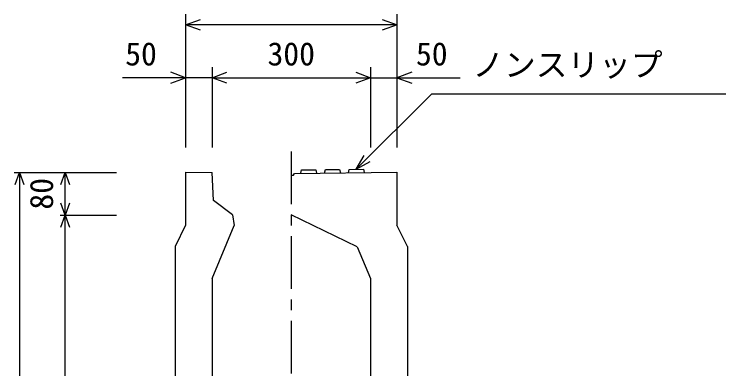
# Model space of a CAD drawing. Units: millimetres, scale not verified. Extents: x -16800 to 16800, y -5940 to 5940.
# Drawn here: x 11326 to 12672, y 3208 to 3878 of the extents above; entities that cross this region are included whole.
import ezdxf
from ezdxf.enums import TextEntityAlignment as Align

# ---------------------------------------------------------------- set-up
doc = ezdxf.new("R2010")
doc.units = ezdxf.units.MM
doc.header["$LTSCALE"] = 20
doc.linetypes.add('CHAIN1', pattern=[8, 5, -1, 1, -1])
for name, color, linetype, lineweight in [('0-0_DIM', 7, 'Continuous', 25), ('0-2_HATCH', 6, 'Continuous', 25), ('0-5_OUTLINE', 3, 'Continuous', 25)]:
    doc.layers.add(name, color=color, linetype=linetype, lineweight=lineweight)
doc.styles.add('ＭＳ ゴシック', font='')
doc.styles.get('ＭＳ ゴシック').set_extended_font_data('MS Gothic')

msp = doc.modelspace()

# ---------------------------------------------------------------- linework, layer by layer
at = {"layer": '0-0_DIM'}
for p, q in [((11650, 3877.83), (11650, 3626.09)), ((12050, 3877.83), (12050, 3626.09)), ((12050, 3857.83), (11650, 3857.83)), ((11700, 3777.83), (11700, 3626.09)), ((12000, 3777.83), (12000, 3626.09)), ((11650, 3757.83), (11530.34, 3757.83)), ((11700, 3757.83), (11650, 3757.83)), ((11700, 3757.83), (12000, 3757.83)), ((12000, 3757.83), (12050, 3757.83)), ((12050, 3757.83), (12169.66, 3757.83)), ((11972.95, 3584.81), (12115.16, 3727.03)), ((12672.05, 3727.03), (12115.16, 3727.03)), ((11972.95, 3584.81), (11987.95, 3610.79)), ((11972.95, 3584.81), (11998.93, 3599.81)), ((11325.8, 3578.62), (11519.13, 3578.62)), ((11335.8, 3578.62), (11335.8, 2748.62)), ((11422.46, 3498.12), (11422.46, 3578.62)), ((11412.46, 3498.12), (11519.13, 3498.12)), ((11422.46, 2798.62), (11422.46, 3498.12))]:
    msp.add_line(p, q, dxfattribs=at)
at = {"layer": '0-0_DIM', "linetype": 'CHAIN1'}
msp.add_line((11850, 3618.77), (11850, 2443.47), dxfattribs=at)
at = {"layer": '0-0_DIM'}
for points in [[(11678.23, 3847.57), (11650.04, 3857.83), (11678.23, 3868.09)], [(12021.85, 3868.09), (12050.04, 3857.83), (12021.85, 3847.57)], [(11621.81, 3747.57), (11650, 3757.83), (11621.81, 3768.09)], [(11728.19, 3747.57), (11700, 3757.83), (11728.19, 3768.09)], [(11971.88, 3768.09), (12000.08, 3757.83), (11971.88, 3747.57)], [(12078.12, 3768.09), (12049.92, 3757.83), (12078.12, 3747.57)], [(11327.59, 3556.07), (11335.8, 3578.62), (11344.01, 3556.07)], [(11414.26, 3556.07), (11422.46, 3578.62), (11430.67, 3556.07)], [(11430.67, 3520.67), (11422.46, 3498.12), (11414.26, 3520.67)], [(11414.26, 3475.57), (11422.46, 3498.12), (11430.67, 3475.57)]]:
    msp.add_lwpolyline(points, dxfattribs=at)
at = {"layer": '0-2_HATCH'}
for p, q in [((11913, 3577.7), (11914.5, 3584.22)), ((11958, 3578.16), (11959.5, 3584.68))]:
    msp.add_line(p, q, dxfattribs=at)
for points in [[(11868, 3577.24), (11869.45, 3583.76), (11896.45, 3584.03), (11898, 3577.55)], [(11914.45, 3584.22), (11941.45, 3584.49), (11943, 3578.01)], [(11959.45, 3584.68), (11986.45, 3584.95), (11988, 3578.47)]]:
    msp.add_lwpolyline(points, dxfattribs=at)
at = {"layer": '0-5_OUTLINE'}
for p, q in [((11650, 3579.12), (11700, 3578.62)), ((11650, 3579.12), (11650, 3479.12)), ((11850, 3573.92), (11854.5, 3573.92)), ((11854.5, 3573.92), (11856, 3577.18)), ((11856, 3577.18), (12050, 3579.12)), ((12050, 3579.12), (12050, 3479.12)), ((11739, 3498.62), (11742, 3478.62)), ((11974.8, 3438.62), (11850, 3498.62)), ((11650, 3479.12), (11630, 3439.12)), ((11700, 3378.62), (11742, 3478.62)), ((12070, 3439.12), (12050, 3479.12)), ((11630, 3439.12), (11630, 2748.62)), ((11974.8, 3438.62), (12000, 3378.62)), ((12070, 3439.12), (12070, 2748.62)), ((11700, 3378.62), (11700, 2748.62)), ((12000, 3378.62), (12000, 2748.62))]:
    msp.add_line(p, q, dxfattribs=at)
msp.add_lwpolyline([(11739, 3498.62), (11703, 3525.75), (11700, 3578.62)], dxfattribs=at)

# ---------------------------------------------------------------- texts
at = {"layer": '0-0_DIM', "style": 'ＭＳ ゴシック'}
for s, p in [('50', (11535.81, 3767.83)), ('300', (11805, 3767.83)), ('50', (12085.91, 3767.83)), ('ノンスリップ', (12192.47, 3747.21))]:
    msp.add_text(s, height=43.99, dxfattribs=at).set_placement(p, align=Align.BOTTOM_LEFT)
msp.add_text('80', height=43.99, rotation=90, dxfattribs=at).set_placement((11412.46, 3508.62), align=Align.BOTTOM_LEFT)

doc.saveas('drawing.dxf')
